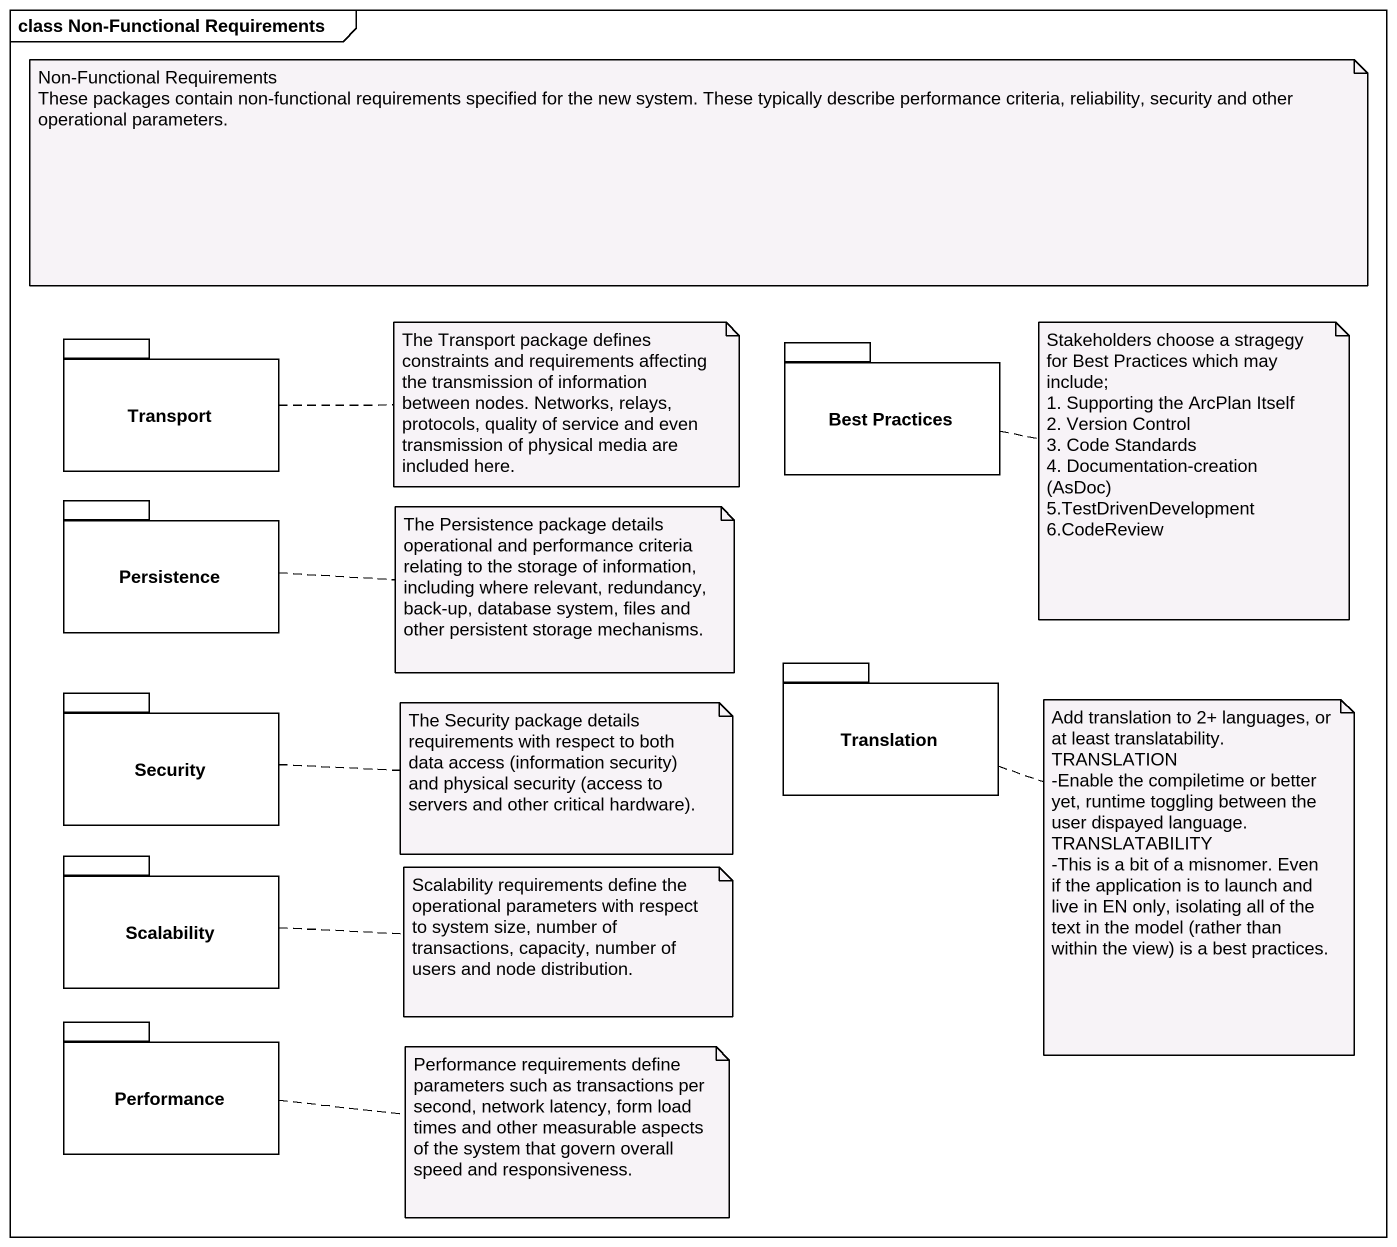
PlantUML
@startuml
mainframe class Non-Functional Requirements
package Transport {
}
package "Best Practices" as Best_Practices {
}
package Persistence {
}
package Translation {
}
package Security {
}
package Scalability {
}
package Performance {
}
note as N1
  Non-Functional Requirements
  These packages contain non-functional requirements specified for the new system. These typically describe performance criteria, reliability, security and other operational parameters.
end note
note right of Transport : The Transport package defines constraints and requirements affecting the transmission of information between nodes. Networks, relays, protocols, quality of service and even transmission of physical media are included here.
note right of Best_Practices
  Stakeholders choose a stragegy for Best Practices which may include;
  1. Supporting the ArcPlan Itself
  2. Version Control
  3. Code Standards
  4. Documentation-creation (AsDoc)
  5.TestDrivenDevelopment
  6.CodeReview
end note
note right of Persistence : The Persistence package details operational and performance criteria relating to the storage of information, including where relevant, redundancy, back-up, database system, files and other persistent storage mechanisms.
note right of Security : The Security package details requirements with respect to both data access (information security) and physical security (access to servers and other critical hardware).
note right of Translation
  Add translation to 2+ languages, or at least translatability.
  TRANSLATION
  -Enable the compiletime or better yet, runtime toggling between the user dispayed language.
  TRANSLATABILITY
  -This is a bit of a misnomer. Even if the application is to launch and live in EN only, isolating all of the text in the model (rather than within the view) is a best practices.
end note
note right of Scalability : Scalability requirements define the operational parameters with respect to system size, number of transactions, capacity, number of users and node distribution.
note right of Performance : Performance requirements define parameters such as transactions per second, network latency, form load times and other measurable aspects of the system that govern overall speed and responsiveness.
@enduml
